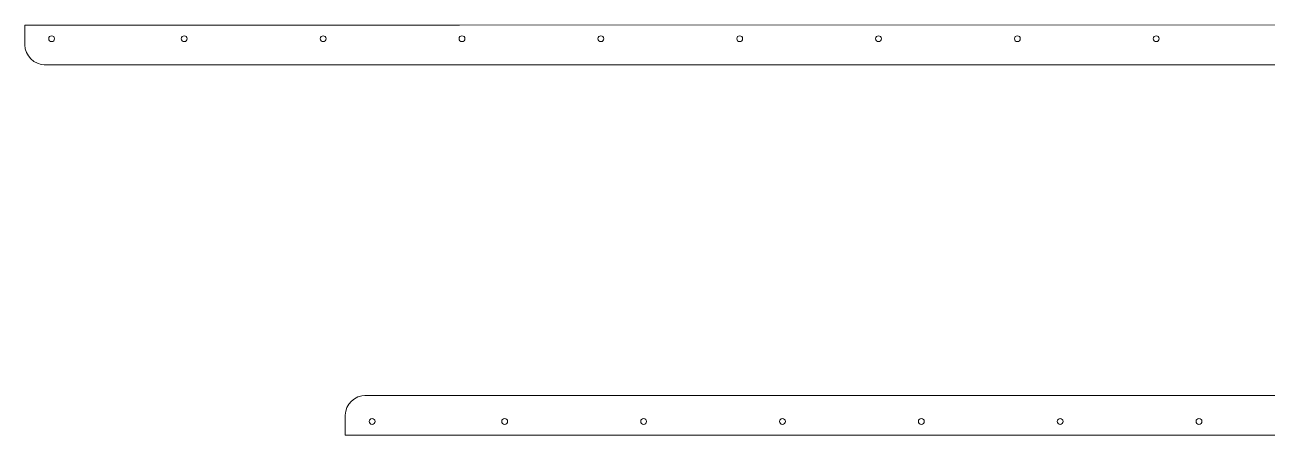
# Model space of a CAD drawing. Header units: millimetres. Extents: x -728 to 244, y -347 to 320.
# Drawn here: x -728.1 to -244.9, y -306.8 to -147.4 of the extents above; entities that cross this region are included whole.
import ezdxf

# ---------------------------------------------------------------- set-up
doc = ezdxf.new("R2010")
doc.units = ezdxf.units.MM
doc.layers.add('New Left D arm', color=1, linetype='CONTINUOUS', lineweight=0, true_color=0xff0000)
doc.layers.add('New Right D arm', color=1, linetype='CONTINUOUS', lineweight=0, true_color=0xff0000)

msp = doc.modelspace()

# ---------------------------------------------------------------- linework, layer by layer
at = {"layer": 'New Left D arm', "color": 1, "true_color": 0xff0000}
for p, q in [((-559.02, -147.48), (-5.93, -147.42)), ((-720.55, -162.9), (-534.6, -162.91)), ((-168.22, -162.9), (-534.6, -162.91))]:
    msp.add_line(p, q, dxfattribs=at)
for points in [[(-559.02, -147.48), (-728.12, -147.48), (-728.12, -155.19)], [(-717.71, -153.94), (-717.71, -153.94)], [(-666.13, -153.94), (-666.13, -153.94)], [(-612.08, -153.94), (-612.08, -153.94)], [(-558.07, -153.93), (-558.07, -153.93)], [(-504.05, -153.93), (-504.05, -153.93)], [(-450.04, -153.93), (-450.04, -153.93)], [(-396.04, -153.93), (-396.04, -153.93)], [(-342.02, -153.93), (-342.02, -153.93)], [(-288.02, -153.93), (-288.02, -153.93)]]:
    msp.add_lwpolyline(points, dxfattribs=at)
for points in [[(-718.85, -152.8), (-718.85, -152.17), (-718.34, -151.66), (-717.71, -151.66)], [(-717.71, -153.94), (-718.34, -153.94), (-718.85, -153.42), (-718.85, -152.8)], [(-717.71, -151.66), (-717.08, -151.66), (-716.57, -152.17), (-716.57, -152.8)], [(-716.57, -152.8), (-716.57, -153.42), (-717.08, -153.94), (-717.71, -153.94)], [(-667.27, -152.8), (-667.27, -152.17), (-666.76, -151.66), (-666.13, -151.66)], [(-666.13, -153.94), (-666.76, -153.94), (-667.27, -153.42), (-667.27, -152.8)], [(-666.13, -151.66), (-665.5, -151.66), (-664.99, -152.17), (-664.99, -152.8)], [(-664.99, -152.8), (-664.99, -153.42), (-665.5, -153.94), (-666.13, -153.94)], [(-613.22, -152.8), (-613.22, -152.17), (-612.71, -151.66), (-612.08, -151.66)], [(-612.08, -153.94), (-612.71, -153.94), (-613.22, -153.42), (-613.22, -152.8)], [(-612.08, -151.66), (-611.45, -151.66), (-610.94, -152.17), (-610.94, -152.8)], [(-610.94, -152.8), (-610.94, -153.42), (-611.45, -153.94), (-612.08, -153.94)], [(-559.21, -152.8), (-559.21, -152.17), (-558.7, -151.66), (-558.07, -151.66)], [(-558.07, -153.93), (-558.7, -153.93), (-559.21, -153.42), (-559.21, -152.8)], [(-558.07, -151.66), (-557.44, -151.66), (-556.93, -152.17), (-556.93, -152.8)], [(-556.93, -152.8), (-556.93, -153.42), (-557.44, -153.93), (-558.07, -153.93)], [(-505.19, -152.8), (-505.19, -152.17), (-504.68, -151.66), (-504.05, -151.66)], [(-504.05, -153.93), (-504.68, -153.93), (-505.19, -153.42), (-505.19, -152.8)], [(-504.05, -151.66), (-503.42, -151.66), (-502.91, -152.17), (-502.91, -152.8)], [(-502.91, -152.8), (-502.91, -153.42), (-503.42, -153.93), (-504.05, -153.93)], [(-451.18, -152.8), (-451.18, -152.17), (-450.67, -151.66), (-450.04, -151.66)], [(-450.04, -153.93), (-450.67, -153.93), (-451.18, -153.42), (-451.18, -152.8)], [(-450.04, -151.66), (-449.41, -151.66), (-448.9, -152.17), (-448.9, -152.8)], [(-448.9, -152.8), (-448.9, -153.42), (-449.41, -153.93), (-450.04, -153.93)], [(-397.18, -152.8), (-397.18, -152.17), (-396.67, -151.66), (-396.04, -151.66)], [(-396.04, -153.93), (-396.67, -153.93), (-397.18, -153.42), (-397.18, -152.8)], [(-396.04, -151.66), (-395.41, -151.66), (-394.9, -152.17), (-394.9, -152.8)], [(-394.9, -152.8), (-394.9, -153.42), (-395.41, -153.93), (-396.04, -153.93)], [(-343.16, -152.8), (-343.16, -152.17), (-342.65, -151.66), (-342.02, -151.66)], [(-342.02, -153.93), (-342.65, -153.93), (-343.16, -153.42), (-343.16, -152.8)], [(-342.02, -151.66), (-341.39, -151.66), (-340.88, -152.17), (-340.88, -152.8)], [(-340.88, -152.8), (-340.88, -153.42), (-341.39, -153.93), (-342.02, -153.93)], [(-289.16, -152.8), (-289.16, -152.17), (-288.65, -151.66), (-288.02, -151.66)], [(-288.02, -153.93), (-288.65, -153.93), (-289.16, -153.42), (-289.16, -152.8)], [(-288.02, -151.66), (-287.39, -151.66), (-286.88, -152.17), (-286.88, -152.8)], [(-286.88, -152.8), (-286.88, -153.42), (-287.39, -153.93), (-288.02, -153.93)], [(-728.12, -155.19), (-728.12, -159.44), (-724.52, -162.91), (-720.12, -162.91)]]:
    msp.add_open_spline(points, degree=3, dxfattribs=at)
at = {"layer": 'New Right D arm', "color": 1, "true_color": 0xff0000}
for p, q in [((-595.89, -291.35), (-409.94, -291.34)), ((142.39, -291.34), (-409.94, -291.34)), ((-434.36, -306.76), (118.23, -306.77))]:
    msp.add_line(p, q, dxfattribs=at)
for points in [[(-434.36, -306.76), (-603.46, -306.76), (-603.46, -299.05)], [(-593.05, -300.31), (-593.05, -300.31)], [(-541.47, -300.31), (-541.47, -300.31)], [(-487.42, -300.31), (-487.42, -300.31)], [(-433.41, -300.31), (-433.41, -300.31)], [(-379.39, -300.31), (-379.39, -300.31)], [(-325.38, -300.31), (-325.38, -300.31)], [(-271.38, -300.31), (-271.38, -300.31)]]:
    msp.add_lwpolyline(points, dxfattribs=at)
for points in [[(-603.46, -299.05), (-603.46, -294.81), (-599.86, -291.34), (-595.46, -291.34)], [(-593.05, -300.31), (-593.67, -300.31), (-594.18, -300.82), (-594.18, -301.45)], [(-594.18, -301.45), (-594.18, -302.08), (-593.67, -302.59), (-593.05, -302.59)], [(-591.91, -301.45), (-591.91, -300.82), (-592.42, -300.31), (-593.05, -300.31)], [(-593.05, -302.59), (-592.42, -302.59), (-591.91, -302.08), (-591.91, -301.45)], [(-541.47, -300.31), (-542.1, -300.31), (-542.61, -300.82), (-542.61, -301.45)], [(-542.61, -301.45), (-542.61, -302.08), (-542.1, -302.59), (-541.47, -302.59)], [(-540.33, -301.45), (-540.33, -300.82), (-540.84, -300.31), (-541.47, -300.31)], [(-541.47, -302.59), (-540.84, -302.59), (-540.33, -302.08), (-540.33, -301.45)], [(-487.42, -300.31), (-488.05, -300.31), (-488.56, -300.82), (-488.56, -301.45)], [(-488.56, -301.45), (-488.56, -302.08), (-488.05, -302.59), (-487.42, -302.59)], [(-486.28, -301.45), (-486.28, -300.82), (-486.79, -300.31), (-487.42, -300.31)], [(-487.42, -302.59), (-486.79, -302.59), (-486.28, -302.08), (-486.28, -301.45)], [(-433.41, -300.31), (-434.04, -300.31), (-434.55, -300.82), (-434.55, -301.45)], [(-434.55, -301.45), (-434.55, -302.08), (-434.04, -302.59), (-433.41, -302.59)], [(-432.27, -301.45), (-432.27, -300.82), (-432.78, -300.31), (-433.41, -300.31)], [(-433.41, -302.59), (-432.78, -302.59), (-432.27, -302.08), (-432.27, -301.45)], [(-379.39, -300.31), (-380.02, -300.31), (-380.53, -300.82), (-380.53, -301.45)], [(-380.53, -301.45), (-380.53, -302.08), (-380.02, -302.59), (-379.39, -302.59)], [(-378.25, -301.45), (-378.25, -300.82), (-378.76, -300.31), (-379.39, -300.31)], [(-379.39, -302.59), (-378.76, -302.59), (-378.25, -302.08), (-378.25, -301.45)], [(-325.38, -300.31), (-326.01, -300.31), (-326.52, -300.82), (-326.52, -301.45)], [(-326.52, -301.45), (-326.52, -302.08), (-326.01, -302.59), (-325.38, -302.59)], [(-324.24, -301.45), (-324.24, -300.82), (-324.75, -300.31), (-325.38, -300.31)], [(-325.38, -302.59), (-324.75, -302.59), (-324.24, -302.08), (-324.24, -301.45)], [(-271.38, -300.31), (-272.01, -300.31), (-272.52, -300.82), (-272.52, -301.45)], [(-272.52, -301.45), (-272.52, -302.08), (-272.01, -302.59), (-271.38, -302.59)], [(-270.24, -301.45), (-270.24, -300.82), (-270.75, -300.31), (-271.38, -300.31)], [(-271.38, -302.59), (-270.75, -302.59), (-270.24, -302.08), (-270.24, -301.45)]]:
    msp.add_open_spline(points, degree=3, dxfattribs=at)

doc.saveas('drawing.dxf')
